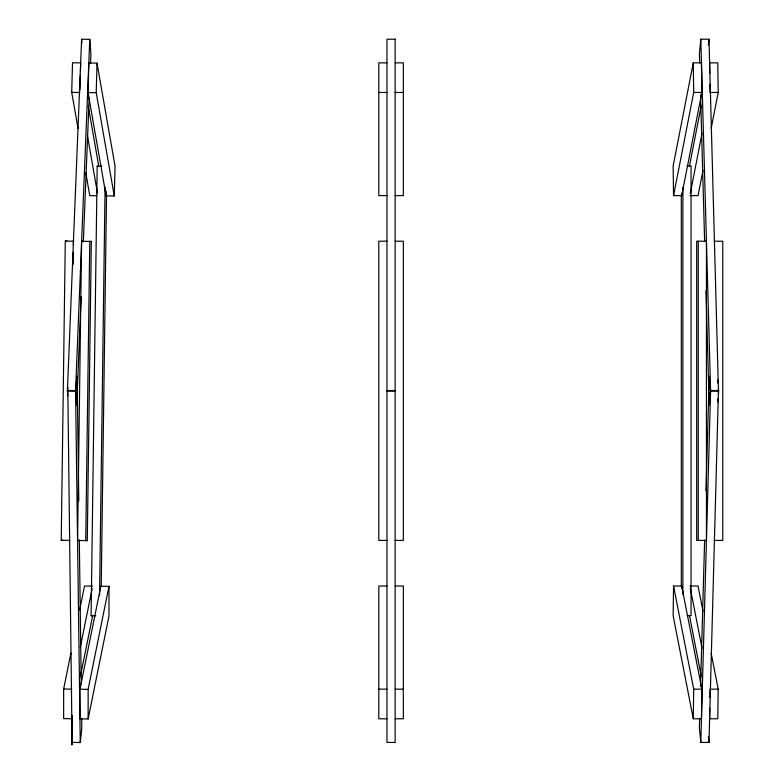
<?xml version="1.0" encoding="UTF-8"?>
<svg xmlns="http://www.w3.org/2000/svg" width="784" height="784" viewBox="0 0 784 784"><rect width="100%" height="100%" fill="white"/><g stroke="black" fill="none" stroke-linecap="round" stroke-linejoin="round"><path stroke-width="1.18" d="M69.786 540.372L61.23 540.264L65.288 241.08L66.836 241.09M73.137 264.394L73.304 252.183M73.402 244.853L73.451 241.188M81.614 241.305L91.326 241.423L87.279 540.607L77.567 540.48L81.614 241.305L83.163 241.315M95.775 615.793L91.111 615.734L97.196 166.139L98.755 166.149L88.249 106.114M99.558 595.076L105.085 187.023M101.224 586.53L106.516 195.588M673.554 586.02L673.133 615.636L693.281 718.781L701.445 718.781L701.866 689.165L681.717 586.02L673.554 586.02L693.703 689.165L693.281 718.781M681.688 588.392L681.717 586.02M709.765 708.119L709.608 718.781L717.772 718.781L718.193 689.165L711.166 653.19M709.912 697.456L710.03 689.165L718.193 689.165M78.018 128.4L71.716 92.375L72.52 62.769L80.683 62.877L80.458 71.168M79.948 90.121L80.37 74.725M88.053 92.6L88.847 62.994L97.01 63.102L115.081 166.375L114.278 195.98L106.114 195.873L88.053 92.6L96.216 92.708L114.278 195.98M96.216 92.708L97.01 63.102M106.114 195.873L106.242 191.129M699.661 718.83L699.406 728.042L700.818 742.428L708.981 742.428L718.526 387.972M700.553 686.608L704.63 540.215M706.002 490.853L709.197 376.153L710.608 390.54L700.818 742.428M67.777 395.822L67.385 391.03L81.614 39.239L89.778 39.347L90.954 53.743L90.552 63.524M81.124 296.822L76.724 405.534L75.558 391.138L89.778 39.347M83.349 241.854L89.17 97.726M718.526 393.666L708.981 39.2L700.818 39.2L699.406 53.596L699.661 62.808M708.393 45.198L708.981 39.2M700.818 39.2L710.608 391.089L709.197 405.475L706.002 290.786M717.703 401.937L718.056 398.39M81.683 718.36L81.82 728.13L80.252 742.517L72.089 742.399L67.787 386.884M80.252 742.517L75.558 390.599L77.126 376.212L78.782 500.849M71.824 744.8L71.726 715.331L71.824 744.8L72.481 738.812M693.281 62.847L673.133 166.002L673.554 195.608L681.717 195.608L701.866 92.463L701.445 62.847L693.281 62.847L693.703 92.463L673.554 195.608M689.469 166.002L701.308 105.35M690.273 193.579L702.043 133.319M702.964 170.422L698.044 195.608L689.881 195.608M711.166 128.449L718.193 92.463L717.772 62.847L709.608 62.847L709.765 73.51M71.805 715.194L71.805 718.752L63.641 718.644L63.641 689.028L70.913 653.092M79.645 609.972L84.496 586.02L92.659 586.128M80.291 647.212L92.179 588.529M80.291 676.827L92.659 615.744L91.111 615.734M79.968 689.244L100.822 586.236L108.986 586.354L108.986 615.959L88.131 718.967L79.968 718.859L79.968 689.244L88.131 689.361L108.986 586.354M386.973 62.847L378.799 62.847L378.799 195.608L386.973 195.608M395.146 62.847L403.329 62.847L403.329 195.608L395.146 195.608M378.799 92.463L386.973 92.463M395.146 92.463L403.329 92.463M693.703 92.463L701.866 92.463M718.193 92.463L710.03 92.463L709.912 84.172M687.137 166.002L691.067 166.002L691.067 615.636L687.137 615.636M386.973 241.207L378.799 241.207L378.799 540.421L386.973 540.421M395.146 241.207L403.329 241.207L403.329 540.421L395.146 540.421M714.165 241.207L722.77 241.207L722.77 540.421L714.165 540.421M386.973 390.54L395.146 390.54M710.608 390.54L718.771 390.54M386.973 391.089L395.146 391.089M710.608 391.089L718.771 391.089M386.973 586.02L378.799 586.02L378.799 718.781L386.973 718.781M395.146 586.02L403.329 586.02L403.329 718.781L395.146 718.781M689.881 586.02L698.044 586.02L702.964 611.206M378.799 689.165L386.973 689.165M395.146 689.165L403.329 689.165M693.703 689.165L701.866 689.165M91.326 241.423L89.778 241.413L85.73 540.597L87.279 540.607M61.23 540.264L62.789 540.274M77.567 540.48L79.115 540.499M71.716 92.375L79.88 92.492M97.196 166.139L101.861 166.208M96.785 195.745L89.788 195.647L85.789 172.833M65.288 241.08L73.833 241.188M67.395 390.481L75.558 390.599M67.385 391.03L75.558 391.138M63.641 689.028L71.805 689.136M690.273 588.049L702.043 648.309M689.469 615.636L701.308 676.278M87.445 135.72L97.53 193.354M717.703 379.701L718.056 383.239M708.393 736.431L708.981 742.428M81.614 39.239L81.908 42.836M700.553 95.021L704.63 241.423M681.688 193.246L681.717 195.608M79.311 539.951L81.232 684.138M698.27 241.207L698.27 540.421M682.903 187.17L682.903 594.458M681.306 195.324L681.306 586.305M88.131 689.361L88.131 718.967M395.146 39.2L386.973 39.2L386.973 742.428L395.146 742.428L395.146 39.2M706.433 241.207L696.672 241.207L696.672 540.421L706.433 540.421L706.433 241.207"/></g></svg>
